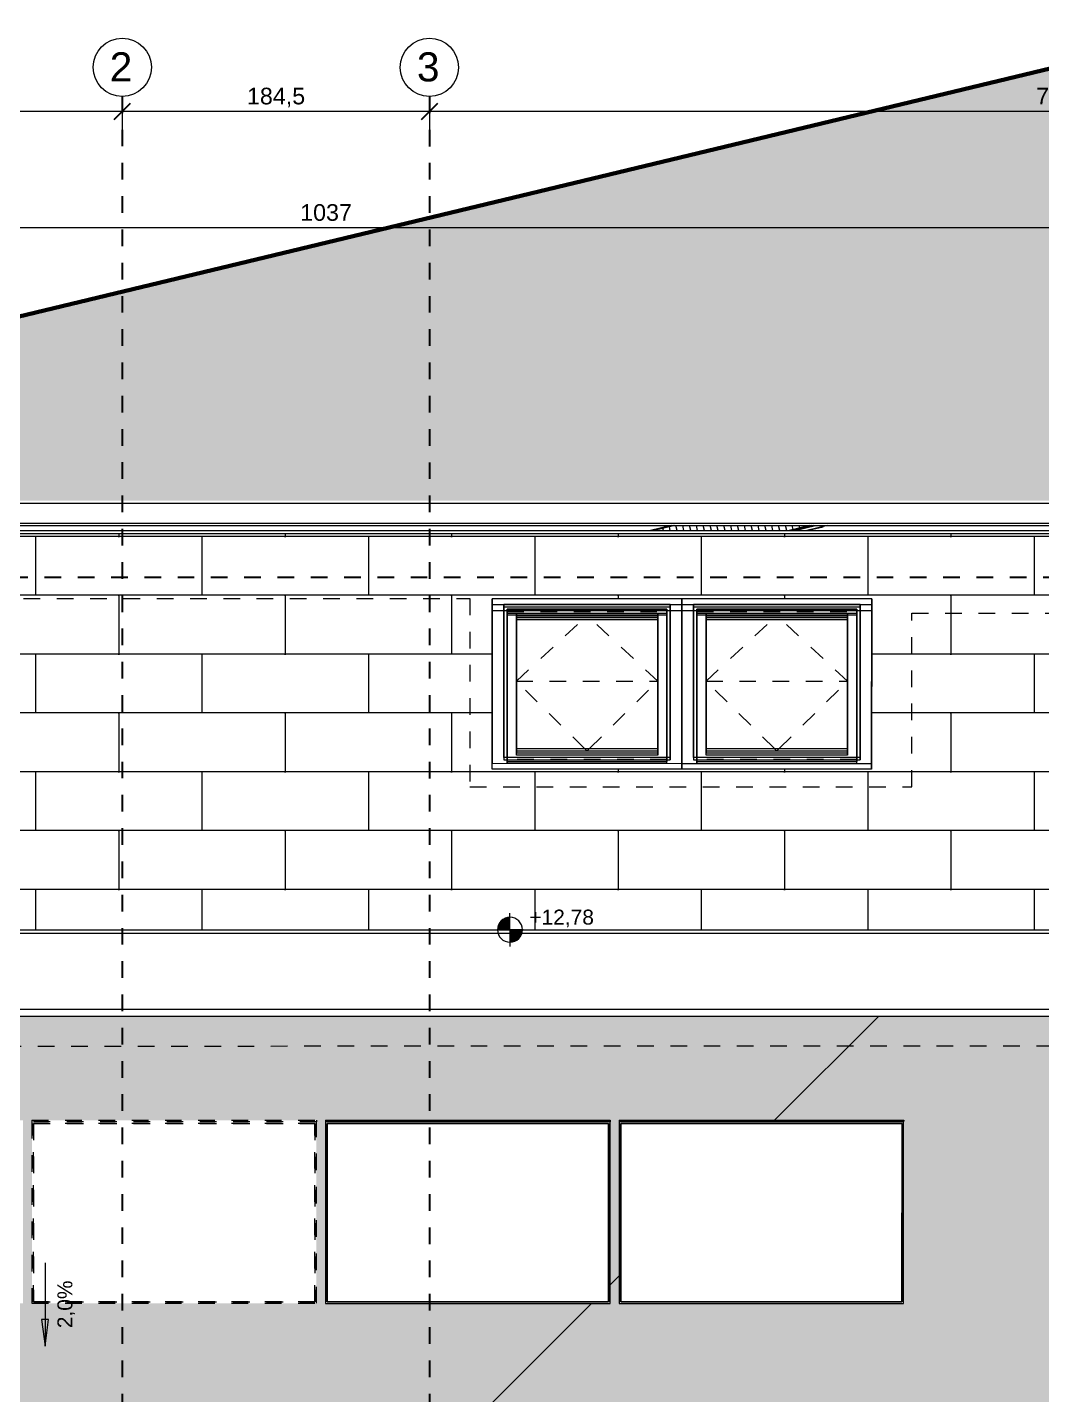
# Model space of a CAD drawing. Header units: metres. Extents: x -67.4 to -27.2, y 43.9 to 89.6.
# Drawn here: x -47.55 to -41.45, y 78.06 to 86.29 of the extents above; entities that cross this region are included whole.
import ezdxf

# ---------------------------------------------------------------- set-up
doc = ezdxf.new("R2010")
doc.units = ezdxf.units.M
for name, pattern in [('Strich', [0.00635, 0.003175, -0.003175]), ('Strich Punkt Mittel', [0.015875, 0.00635, -0.004763, 0, -0.004763]), ('Verdeckt', [0.003, 0.002, -0.001])]:
    doc.linetypes.add(name, pattern=pattern)
for name, color, linetype, lineweight in [('A-DETL-GENF_', 92, 'Continuous', 13), ('A-ROOF-OTLN', 132, 'Continuous', 5), ('A-ROOF-PATT', 132, 'Continuous', 13), ('A_2D', 7, 'Continuous', 13), ('A_Bemassung-50_', 4, 'Continuous', 9), ('A_Bemassung_', 4, 'Continuous', 9), ('A_Beschriftung_', 7, 'Continuous', 9), ('A_Dach', 7, 'Continuous', 13), ('A_Decken', 8, 'Continuous', 13), ('A_Fenster', 7, 'Continuous', 13), ('A_Grundstuecksgrenze', 5, 'Continuous', 70), ('A_Raeume', 7, 'Continuous', 13), ('A_Raeume_', 7, 'Continuous', 5), ('A_Raster_', 1, 'Continuous', 9), ('A_Waende', 7, 'Continuous', 13), ('G-ANNO-DIMS_', 111, 'Continuous', 9), ('M-EQPM', 50, 'Continuous', 5)]:
    doc.layers.add(name, color=color, linetype=linetype, lineweight=lineweight)
doc.styles.add('Arial', font='arial.ttf', dxfattribs={"height": 0.175})
doc.styles.add('Arial_1', font='arial.ttf', dxfattribs={"height": 0.09})
doc.styles.add('Arial_2', font='arial.ttf', dxfattribs={"height": 0.1})
doc.dimstyles.new('WGA-Bemaßung_1', dxfattribs={"dimscale": 0.3048, "dimtxt": 0.102026, "dimasz": 0.328084, "dimexe": 0.246063, "dimexo": 0.0625, "dimgap": 0.04101, "dimtad": 1, "dimdec": 1, "dimlfac": 100, "dimrnd": 0.5, "dimdsep": 46, "dimtxsty": 'Arial_2', "dimblk1": 'OBLIQUE', "dimblk2": 'OBLIQUE', "dimsah": 1, "dimcen": 0.09, "dimdle": 0.246063, "dimazin": 2, "dimtfac": 1, "dimtdec": 4, "dimtix": 1, "dimtmove": 0, "dimatfit": 3, "dimfxl": 0.656168, "dimfxlon": 1, "dimtvp": 1, "dimtolj": 1, "dimtzin": 0, "dimarcsym": 2})

# ---------------------------------------------------------------- blocks, each defined once
blk = doc.blocks.new('Fens_Dach_1tlg1 - KF_1140X1400-4329857-263_PP_DDS_BT2')
at = {"layer": 'A_Fenster'}
for p, q in [((-43.6129, 82.8503), (-43.613, 81.8603)), ((-43.613, 81.825), (-43.6129, 82.8149)), ((-42.4729, 82.8503), (-43.6129, 82.8503)), ((-43.6129, 82.8149), (-43.6129, 82.8503)), ((-43.6129, 82.8149), (-43.5429, 82.8149)), ((-43.543, 81.8957), (-43.5429, 82.8149)), ((-43.5429, 82.8008), (-43.543, 81.8816)), ((-43.5429, 82.8149), (-42.5429, 82.8149)), ((-43.5429, 82.8149), (-43.5429, 82.8008)), ((-42.5429, 82.8149), (-43.5429, 82.8149)), ((-43.5429, 82.8008), (-42.5429, 82.8008)), ((-42.5429, 82.8149), (-42.543, 81.8957)), ((-42.543, 81.8815), (-42.5429, 82.8008)), ((-42.5429, 82.8149), (-42.4729, 82.8149)), ((-42.5429, 82.8008), (-42.5429, 82.8149)), ((-42.473, 81.8603), (-42.4729, 82.8503)), ((-42.4729, 82.8149), (-42.473, 81.825)), ((-42.4729, 82.8503), (-42.4729, 82.8149)), ((-43.523, 81.8957), (-43.5229, 82.7867)), ((-43.523, 81.8957), (-43.5229, 82.7867)), ((-43.5229, 82.7619), (-43.523, 81.8957)), ((-43.5229, 82.7513), (-43.523, 81.8957)), ((-43.5229, 82.7867), (-42.5629, 82.7866)), ((-43.5229, 82.7513), (-43.5229, 82.7867)), ((-43.5229, 82.7867), (-43.5229, 82.7619)), ((-42.5629, 82.7866), (-43.5229, 82.7867)), ((-43.4679, 82.7619), (-43.5229, 82.7619)), ((-42.5629, 82.7513), (-43.5229, 82.7513)), ((-43.4679, 82.7619), (-43.468, 81.9487)), ((-43.468, 81.9342), (-43.4679, 82.7474)), ((-43.4679, 82.7375), (-43.468, 81.9243)), ((-43.468, 81.9243), (-43.4679, 82.723)), ((-43.4679, 82.7474), (-43.4679, 82.7619)), ((-42.6179, 82.7619), (-43.4679, 82.7619)), ((-42.6179, 82.7619), (-43.4679, 82.7619)), ((-43.4679, 82.7474), (-43.4679, 82.7375)), ((-43.4679, 82.7474), (-42.6179, 82.7474)), ((-43.4679, 82.723), (-43.4679, 82.7474)), ((-43.4679, 82.7375), (-42.6179, 82.7375)), ((-42.6179, 82.723), (-43.4679, 82.723)), ((-42.618, 81.9487), (-42.6179, 82.7619)), ((-42.6179, 82.7474), (-42.618, 81.9342)), ((-42.618, 81.9243), (-42.6179, 82.7375)), ((-42.6179, 82.723), (-42.618, 81.9243)), ((-42.5629, 82.7619), (-42.6179, 82.7619)), ((-42.6179, 82.7619), (-42.6179, 82.7474)), ((-42.6179, 82.7375), (-42.6179, 82.7474)), ((-42.6179, 82.7474), (-42.6179, 82.723)), ((-42.5629, 82.7866), (-42.563, 81.8957)), ((-42.5629, 82.7866), (-42.563, 81.8957)), ((-42.563, 81.8957), (-42.5629, 82.7619)), ((-42.563, 81.8957), (-42.5629, 82.7513)), ((-42.5629, 82.7866), (-42.5629, 82.7513)), ((-42.5629, 82.7619), (-42.5629, 82.7866)), ((-42.543, 81.8957), (-43.543, 81.8957)), ((-43.543, 81.8957), (-43.543, 81.8816)), ((-42.563, 81.8957), (-43.523, 81.8957)), ((-43.523, 81.8957), (-43.523, 81.8816)), ((-43.523, 81.8816), (-43.523, 81.8957)), ((-42.563, 81.8957), (-43.523, 81.8957)), ((-43.523, 81.8957), (-43.523, 81.8816)), ((-43.523, 81.8957), (-43.523, 81.8816)), ((-43.468, 81.9098), (-43.468, 81.9487)), ((-43.468, 81.9487), (-42.618, 81.9487)), ((-43.468, 81.9243), (-43.468, 81.9342)), ((-42.618, 81.9342), (-43.468, 81.9342)), ((-43.468, 81.9243), (-42.618, 81.9243)), ((-43.468, 81.9098), (-43.468, 81.9243)), ((-42.618, 81.9098), (-43.468, 81.9098)), ((-42.618, 81.9098), (-42.618, 81.9487)), ((-42.618, 81.9342), (-42.618, 81.9243)), ((-42.618, 81.9243), (-42.618, 81.9098)), ((-42.563, 81.8815), (-42.563, 81.8957)), ((-42.563, 81.8815), (-42.563, 81.8957)), ((-42.563, 81.8957), (-42.563, 81.8815)), ((-42.563, 81.8815), (-42.563, 81.8957)), ((-42.543, 81.8957), (-42.543, 81.8815)), ((-43.613, 81.8603), (-42.473, 81.8603)), ((-43.613, 81.825), (-43.613, 81.8603)), ((-42.473, 81.825), (-43.613, 81.825)), ((-43.543, 81.8816), (-42.543, 81.8815)), ((-43.523, 81.8816), (-43.523, 81.871)), ((-43.523, 81.8603), (-43.523, 81.8816)), ((-43.523, 81.8816), (-43.523, 81.871)), ((-43.523, 81.8816), (-43.523, 81.871)), ((-43.523, 81.871), (-43.523, 81.8603)), ((-43.523, 81.871), (-42.563, 81.8709)), ((-43.523, 81.8603), (-42.563, 81.8603)), ((-42.563, 81.8709), (-42.563, 81.8815)), ((-42.563, 81.8603), (-42.563, 81.8815)), ((-42.563, 81.8815), (-42.563, 81.8709)), ((-42.563, 81.8709), (-42.563, 81.8815)), ((-42.563, 81.8603), (-42.563, 81.8709)), ((-42.473, 81.825), (-42.473, 81.8603))]:
    blk.add_line(p, q, dxfattribs=at)
at = {"layer": 'A_Fenster', "linetype": 'Verdeckt', "lineweight": 5}
for p, q in [((-43.523, 81.8957), (-43.5229, 82.7739)), ((-43.5229, 82.7739), (-42.5629, 82.7739)), ((-43.468, 82.355), (-43.0429, 82.7474)), ((-42.618, 82.3549), (-43.0429, 82.7474)), ((-42.5629, 82.7739), (-42.563, 81.8957)), ((-43.468, 82.355), (-42.618, 82.3549)), ((-43.0576, 81.9487), (-43.468, 82.355)), ((-43.0283, 81.9487), (-42.618, 82.3549)), ((-43.523, 81.883), (-43.523, 81.8957)), ((-43.043, 81.9342), (-43.0576, 81.9487)), ((-43.043, 81.9342), (-43.0283, 81.9487)), ((-42.563, 81.8957), (-42.563, 81.8829)), ((-42.563, 81.8829), (-43.523, 81.883))]:
    blk.add_line(p, q, dxfattribs=at)
blk = doc.blocks.new('Fens_Dach_1tlg1 - KF_1140X1400-V9-263_PP_DDS_BT2')
at = {"layer": 'A_Fenster'}
for p, q in [((-44.753, 81.825), (-44.7529, 82.815)), ((-43.6129, 82.8503), (-44.7529, 82.8503)), ((-44.7529, 82.8503), (-44.7529, 81.8604)), ((-44.7529, 82.815), (-44.7529, 82.8503)), ((-44.7529, 82.815), (-44.6829, 82.815)), ((-44.6829, 82.815), (-43.6829, 82.8149)), ((-44.6829, 81.8957), (-44.6829, 82.815)), ((-44.6829, 82.815), (-44.6829, 82.8008)), ((-43.6829, 82.8149), (-44.6829, 82.815)), ((-44.6829, 82.8008), (-44.6829, 81.8816)), ((-44.6829, 82.8008), (-43.6829, 82.8008)), ((-43.6829, 82.8149), (-43.6129, 82.8149)), ((-43.6829, 82.8149), (-43.6829, 81.8957)), ((-43.6829, 82.8008), (-43.6829, 82.8149)), ((-43.6829, 81.8816), (-43.6829, 82.8008)), ((-43.6129, 82.8149), (-43.613, 81.825)), ((-43.6129, 81.8603), (-43.6129, 82.8503)), ((-43.6129, 82.8503), (-43.6129, 82.8149)), ((-44.6629, 81.8957), (-44.6629, 82.7867)), ((-44.6629, 82.7867), (-43.7029, 82.7867)), ((-44.6629, 82.7513), (-44.6629, 82.7867)), ((-44.6629, 81.8957), (-44.6629, 82.7867)), ((-44.6629, 82.7867), (-44.6629, 82.7619)), ((-43.7029, 82.7867), (-44.6629, 82.7867)), ((-44.6629, 82.7619), (-44.6629, 81.8957)), ((-44.6079, 82.7619), (-44.6629, 82.7619)), ((-43.7029, 82.7513), (-44.6629, 82.7513)), ((-44.6629, 82.7513), (-44.6629, 81.8957)), ((-44.6079, 82.7474), (-44.6079, 82.7619)), ((-43.7579, 82.7619), (-44.6079, 82.7619)), ((-44.6079, 82.7619), (-44.6079, 81.9488)), ((-43.7579, 82.7619), (-44.6079, 82.7619)), ((-44.6079, 81.9343), (-44.6079, 82.7474)), ((-44.6079, 82.7474), (-44.6079, 82.7375)), ((-44.6079, 82.7474), (-43.7579, 82.7474)), ((-44.6079, 82.7231), (-44.6079, 82.7474)), ((-44.6079, 82.7375), (-44.6079, 81.9244)), ((-44.6079, 82.7375), (-43.7579, 82.7375)), ((-44.6079, 81.9244), (-44.6079, 82.7231)), ((-43.7579, 82.723), (-44.6079, 82.7231)), ((-43.7029, 82.7619), (-43.7579, 82.7619)), ((-43.7579, 82.7619), (-43.7579, 82.7474)), ((-43.7579, 81.9487), (-43.7579, 82.7619)), ((-43.7579, 82.7375), (-43.7579, 82.7474)), ((-43.7579, 82.7474), (-43.7579, 81.9342)), ((-43.7579, 82.7474), (-43.7579, 82.723)), ((-43.7579, 81.9243), (-43.7579, 82.7375)), ((-43.7579, 82.723), (-43.7579, 81.9243)), ((-43.7029, 82.7867), (-43.7029, 81.8957)), ((-43.7029, 82.7867), (-43.7029, 82.7513)), ((-43.7029, 82.7867), (-43.7029, 81.8957)), ((-43.7029, 82.7619), (-43.7029, 82.7867)), ((-43.7029, 81.8957), (-43.7029, 82.7619)), ((-43.7029, 81.8957), (-43.7029, 82.7513)), ((-43.6829, 81.8957), (-44.6829, 81.8957)), ((-44.6829, 81.8957), (-44.6829, 81.8816)), ((-43.7029, 81.8957), (-44.6629, 81.8957)), ((-44.6629, 81.8957), (-44.6629, 81.8816)), ((-44.6629, 81.8816), (-44.6629, 81.8957)), ((-43.7029, 81.8957), (-44.6629, 81.8957)), ((-44.6629, 81.8957), (-44.6629, 81.8816)), ((-44.6629, 81.8957), (-44.6629, 81.8816)), ((-44.6079, 81.9099), (-44.6079, 81.9488)), ((-44.6079, 81.9488), (-43.7579, 81.9487)), ((-44.6079, 81.9244), (-44.6079, 81.9343)), ((-43.7579, 81.9342), (-44.6079, 81.9343)), ((-44.6079, 81.9244), (-43.7579, 81.9243)), ((-44.6079, 81.9099), (-44.6079, 81.9244)), ((-43.7579, 81.9099), (-44.6079, 81.9099)), ((-43.7579, 81.9099), (-43.7579, 81.9487)), ((-43.7579, 81.9342), (-43.7579, 81.9243)), ((-43.7579, 81.9243), (-43.7579, 81.9099)), ((-43.7029, 81.8816), (-43.7029, 81.8957)), ((-43.7029, 81.8816), (-43.7029, 81.8957)), ((-43.7029, 81.8957), (-43.7029, 81.8816)), ((-43.7029, 81.8816), (-43.7029, 81.8957)), ((-43.6829, 81.8957), (-43.6829, 81.8816)), ((-44.753, 81.825), (-44.7529, 81.8604)), ((-43.613, 81.825), (-44.753, 81.825)), ((-44.7529, 81.8604), (-43.6129, 81.8603)), ((-44.6829, 81.8816), (-43.6829, 81.8816)), ((-44.6629, 81.8816), (-44.6629, 81.871)), ((-44.6629, 81.8604), (-44.6629, 81.8816)), ((-44.6629, 81.8816), (-44.6629, 81.871)), ((-44.6629, 81.8816), (-44.6629, 81.871)), ((-44.6629, 81.871), (-44.6629, 81.8604)), ((-44.6629, 81.871), (-43.7029, 81.871)), ((-44.6629, 81.8604), (-43.7029, 81.8604)), ((-43.7029, 81.871), (-43.7029, 81.8816)), ((-43.7029, 81.8604), (-43.7029, 81.8816)), ((-43.7029, 81.8816), (-43.7029, 81.871)), ((-43.7029, 81.871), (-43.7029, 81.8816)), ((-43.7029, 81.8604), (-43.7029, 81.871)), ((-43.613, 81.825), (-43.6129, 81.8603))]:
    blk.add_line(p, q, dxfattribs=at)
at = {"layer": 'A_Fenster', "linetype": 'Verdeckt', "lineweight": 5}
for p, q in [((-44.6629, 81.8957), (-44.6629, 82.774)), ((-44.6629, 82.774), (-43.7029, 82.7739)), ((-44.6079, 82.355), (-44.1829, 82.7474)), ((-43.7579, 82.355), (-44.1829, 82.7474)), ((-43.7029, 82.7739), (-43.7029, 81.8957)), ((-44.6079, 82.355), (-43.7579, 82.355)), ((-44.1976, 81.9488), (-44.6079, 82.355)), ((-44.1683, 81.9488), (-43.7579, 82.355)), ((-44.6629, 81.883), (-44.6629, 81.8957)), ((-44.1829, 81.9343), (-44.1976, 81.9488)), ((-44.1829, 81.9343), (-44.1683, 81.9488)), ((-43.7029, 81.8957), (-43.7029, 81.883)), ((-43.7029, 81.883), (-44.6629, 81.883))]:
    blk.add_line(p, q, dxfattribs=at)
blk = doc.blocks.new('Basiswand _ Attika_BLE_0340_0100 - ___-7440517-263_PP_DDS_BT2')
at = {"layer": 'A_Waende'}
for p, q in [((-6.2789, 90.2294), (-7.8816, 86.3872)), ((-6.9591, 89.9497), (-6.2789, 90.2294)), ((-6.9591, 89.9497), (-8.5617, 86.1074)), ((-7.8816, 86.3872), (-8.5617, 86.1074))]:
    blk.add_line(p, q, dxfattribs=at)
blk = doc.blocks.new('Basiswand _ Attika_BLE_0340_0100 - ___-7440598-263_PP_DDS_BT2')
at = {"layer": 'A_Waende'}
for p, q in [((-15.6254, 93.5645), (-15.9051, 94.2447)), ((-15.9051, 94.2447), (-6.2789, 90.2294)), ((-15.6254, 93.5645), (-6.9591, 89.9497)), ((-6.2789, 90.2294), (-6.9591, 89.9497))]:
    blk.add_line(p, q, dxfattribs=at)
blk = doc.blocks.new('Allg_Sollarkollektor - Allg_Sollarkollektor-V37-263_PP_DDS_BT2')
at = {"layer": 'A_2D'}
for p, q in [((-0.855, 0.5457), (0.855, 0.5457)), ((-0.855, 0.5457), (-0.855, 0.5367)), ((0.855, 0.5367), (-0.855, 0.5367)), ((-0.855, 0.5367), (-0.855, -0.5548)), ((0.845, 0.527), (-0.845, 0.527)), ((-0.845, 0.527), (-0.845, -0.5451)), ((-0.845, -0.5451), (-0.845, 0.527)), ((-0.845, 0.527), (0.845, 0.527)), ((0.845, -0.5451), (0.845, 0.527)), ((0.845, 0.527), (0.845, -0.5451)), ((0.855, 0.5457), (0.855, 0.5367)), ((0.855, -0.5548), (0.855, 0.5367)), ((-0.855, -0.5548), (0.855, -0.5548)), ((-0.845, -0.5451), (0.845, -0.5451)), ((0.845, -0.5451), (-0.845, -0.5451))]:
    blk.add_line(p, q, dxfattribs=at)
blk = doc.blocks.new('Allg_Sollarkollektor - Allg_Sollarkollektor-V27-263_PP_DDS_BT2')
at = {"layer": 'A_2D'}
for p, q in [((-0.855, 0.5457), (0.855, 0.5457)), ((-0.855, 0.5457), (-0.855, 0.5367)), ((0.855, 0.5367), (-0.855, 0.5367)), ((-0.855, 0.5367), (-0.855, -0.5548)), ((0.845, 0.527), (-0.845, 0.527)), ((-0.845, 0.527), (-0.845, -0.5451)), ((-0.845, -0.5451), (-0.845, 0.527)), ((-0.845, 0.527), (0.845, 0.527)), ((0.845, -0.5451), (0.845, 0.527)), ((0.845, 0.527), (0.845, -0.5451)), ((0.855, 0.5457), (0.855, 0.5367)), ((0.855, -0.5548), (0.855, 0.5367)), ((-0.855, -0.5548), (0.855, -0.5548)), ((-0.845, -0.5451), (0.845, -0.5451)), ((0.845, -0.5451), (-0.845, -0.5451))]:
    blk.add_line(p, q, dxfattribs=at)
blk = doc.blocks.new('Allg_Sollarkollektor - Allg_Sollarkollektor-V34-263_PP_DDS_BT2')
at = {"layer": 'A_2D', "color": 8, "linetype": 'Strich'}
for p, q in [((-0.855, 0.5457), (0.855, 0.5457)), ((-0.855, 0.5457), (-0.855, 0.5367)), ((0.855, 0.5367), (-0.855, 0.5367)), ((-0.855, 0.5367), (-0.855, -0.5548)), ((0.845, 0.527), (-0.845, 0.527)), ((-0.845, 0.527), (-0.845, -0.5451)), ((-0.845, -0.5451), (-0.845, 0.527)), ((-0.845, 0.527), (0.845, 0.527)), ((0.845, -0.5451), (0.845, 0.527)), ((0.845, 0.527), (0.845, -0.5451)), ((0.855, 0.5457), (0.855, 0.5367)), ((0.855, -0.5548), (0.855, 0.5367)), ((-0.855, -0.5548), (0.855, -0.5548)), ((-0.845, -0.5451), (0.845, -0.5451)), ((0.845, -0.5451), (-0.845, -0.5451))]:
    blk.add_line(p, q, dxfattribs=at)
blk = doc.blocks.new('HLS_Rigol - 20x8cm-9179609-263_PP_DDS_BT2')
at = {"layer": 'M-EQPM'}
for p, q in [((-43.6769, 83.2896), (-43.8014, 83.2596)), ((-42.8233, 83.2896), (-42.9478, 83.2596))]:
    blk.add_line(p, q, dxfattribs=at)
blk = doc.blocks.new('Family - ___-3180367-263_PP_DDS_BT2')
at = {"layer": 'A_Grundstuecksgrenze'}
blk.add_line((-15.6261, 97.0319), (-4.0526, 95.18), dxfattribs=at)
blk = doc.blocks.new('Raster - BS_Achse-112124-263_PP_DDS_BT2')
at = {"layer": 'A_Beschriftung_'}
blk.add_circle((0, 0), 0.0035, dxfattribs=at)
blk = doc.blocks.new('Höhenkoten - 018-55641-263_PP_DDS_BT2')
at = {"layer": 'G-ANNO-DIMS_'}
h = blk.add_hatch(color=256, dxfattribs=at)
edge = h.paths.add_edge_path()
edge.add_line((0, 0), (0, -0.0015))
edge.add_arc((0, 0), 0.0015, 180, 270, ccw=False)
edge.add_line((-0.0015, 0), (0, 0))
h = blk.add_hatch(color=256, dxfattribs=at)
edge = h.paths.add_edge_path()
edge.add_line((0, 0), (0, 0.0015))
edge.add_arc((0, 0), 0.0015, 0, 90, ccw=False)
edge.add_line((0.0015, 0), (0, 0))
for p, q in [((0, 0), (0, 0.002)), ((-0.002, 0), (0.01024, 0)), ((0, 0), (0, -0.002))]:
    blk.add_line(p, q, dxfattribs=at)
blk.add_circle((0, 0), 0.0015, dxfattribs=at)
blk = doc.blocks.new('DIMBLOCK4-263_PP_DDS_BT2')
at = {"layer": 'A_Bemassung-50_', "transparency": 16777216}
for p, q in [((-50.9379, 85.0803), (-50.9379, 85.1553)), ((-40.5679, 85.08), (-40.5679, 85.155)), ((-40.5679, 85.08), (-50.9379, 85.0803)), ((-50.9379, 85.0803), (-50.9379, 84.8803)), ((-40.5679, 85.08), (-40.5679, 84.88))]:
    blk.add_line(p, q, dxfattribs=at)
at = {"layer": 'A_Bemassung-50_', "lineweight": 35, "transparency": 16777216}
for p, q in [((-50.9379, 85.0803), (-50.8879, 85.1303)), ((-40.5679, 85.08), (-40.5179, 85.13)), ((-50.9379, 85.0803), (-50.9879, 85.0303)), ((-40.5679, 85.08), (-40.6179, 85.03))]:
    blk.add_line(p, q, dxfattribs=at)
at = {"layer": 'A_Bemassung-50_', "color": 0, "transparency": 16777216, "insert": (-45.9067, 85.2225), "char_height": 0.1, "width": 0.369177, "attachment_point": 1, "rotation": 359.99828, "line_spacing_factor": 0.941778, "style": 'Arial_2'}
blk.add_mtext('1037', dxfattribs=at)
blk = doc.blocks.new('_Oblique')
at = {"color": 0, "linetype": 'ByBlock', "lineweight": -2}
blk.add_line((-0.5, -0.5), (0.5, 0.5), dxfattribs=at)
blk = doc.blocks.new('DIMBLOCK6-263_PP_DDS_BT2')
at = {"layer": 'A_Bemassung-50_', "transparency": 16777216}
for p, q in [((-45.1301, 85.7801), (-45.1301, 85.8551)), ((-37.6083, 85.7799), (-37.6083, 85.8549)), ((-37.5333, 85.7799), (-45.1301, 85.7801)), ((-45.1301, 85.7801), (-45.1301, 85.5801)), ((-37.6083, 85.7799), (-37.6084, 85.5799))]:
    blk.add_line(p, q, dxfattribs=at)
at = {"layer": 'A_Bemassung-50_', "lineweight": 35, "transparency": 16777216}
for p, q in [((-45.1301, 85.7801), (-45.0801, 85.8301)), ((-37.6083, 85.7799), (-37.5583, 85.8299)), ((-45.1301, 85.7801), (-45.1801, 85.7301)), ((-37.6083, 85.7799), (-37.6583, 85.7299))]:
    blk.add_line(p, q, dxfattribs=at)
at = {"layer": 'A_Bemassung-50_', "color": 0, "transparency": 16777216, "insert": (-41.4846, 85.9223), "char_height": 0.1, "width": 0.276883, "attachment_point": 1, "rotation": 359.99828, "line_spacing_factor": 0.941778, "style": 'Arial_2'}
blk.add_mtext('752', dxfattribs=at)
blk = doc.blocks.new('DIMBLOCK7-263_PP_DDS_BT2')
at = {"layer": 'A_Bemassung-50_', "transparency": 16777216}
for p, q in [((-46.9759, 85.7802), (-46.9759, 85.8552)), ((-45.1301, 85.7801), (-45.1301, 85.8551)), ((-45.1301, 85.7801), (-46.9759, 85.7802)), ((-46.9759, 85.7802), (-46.9759, 85.5802)), ((-45.1301, 85.7801), (-45.1301, 85.5801))]:
    blk.add_line(p, q, dxfattribs=at)
at = {"layer": 'A_Bemassung-50_', "lineweight": 35, "transparency": 16777216}
for p, q in [((-46.9759, 85.7802), (-46.9259, 85.8302)), ((-45.1301, 85.7801), (-45.0801, 85.8301)), ((-46.9759, 85.7802), (-47.0259, 85.7302)), ((-45.1301, 85.7801), (-45.1801, 85.7301))]:
    blk.add_line(p, q, dxfattribs=at)
at = {"layer": 'A_Bemassung-50_', "color": 0, "transparency": 16777216, "insert": (-46.2264, 85.9225), "char_height": 0.1, "width": 0.416266, "attachment_point": 1, "rotation": 359.99828, "line_spacing_factor": 0.941778, "style": 'Arial_2'}
blk.add_mtext('184,5', dxfattribs=at)
blk = doc.blocks.new('DIMBLOCK8-263_PP_DDS_BT2')
at = {"layer": 'A_Bemassung-50_', "transparency": 16777216}
for p, q in [((-54.1037, 85.7804), (-54.1037, 85.8554)), ((-46.9759, 85.7802), (-46.9759, 85.8552)), ((-46.9759, 85.7802), (-54.1037, 85.7804)), ((-54.1037, 85.7804), (-54.1037, 85.5804)), ((-46.9759, 85.7802), (-46.9759, 85.5802))]:
    blk.add_line(p, q, dxfattribs=at)
at = {"layer": 'A_Bemassung-50_', "lineweight": 35, "transparency": 16777216}
for p, q in [((-54.1037, 85.7804), (-54.0537, 85.8304)), ((-46.9759, 85.7802), (-46.9259, 85.8302)), ((-54.1037, 85.7804), (-54.1537, 85.7304)), ((-46.9759, 85.7802), (-47.0259, 85.7302))]:
    blk.add_line(p, q, dxfattribs=at)
at = {"layer": 'A_Bemassung-50_', "color": 0, "transparency": 16777216, "insert": (-50.6552, 85.9226), "char_height": 0.1, "width": 0.276883, "attachment_point": 1, "rotation": 359.99828, "line_spacing_factor": 0.941778, "style": 'Arial_2'}
blk.add_mtext('713', dxfattribs=at)

msp = doc.modelspace()

# ---------------------------------------------------------------- hatches: boundary and pattern name
at = {"layer": 'A-DETL-GENF_'}
h = msp.add_hatch(color=7, dxfattribs=at)
h.paths.add_polyline_path([(-37.2094, 50.4997), (-33.0321, 52.2908), (-32.3006, 52.5901), (-32.3006, 86.2856), (-40.3262, 86.2856), (-51.7543, 83.5316), (-52.9825, 83.4399), (-37.2998, 83.4394), (-37.3, 76.7084), (-35.3481, 76.7084), (-35.3483, 72.5684), (-36.6454, 72.5684), (-36.6455, 69.4084), (-35.3483, 69.4084), (-35.3486, 66.2479), (-36.8431, 66.2479), (-36.8433, 62.6084), (-35.3486, 62.6084), (-35.3486, 59.4684), (-37.1979, 59.4684), (-37.1981, 52.9883), (-37.2094, 52.9883), (-37.2094, 50.5106)])
h.paths.add_polyline_path([(-34.7775, 63.9716), (-35.2976, 63.9716), (-35.0375, 64.2317), (-34.9064, 64.1006)])
at = {"layer": 'A-ROOF-PATT', "lineweight": 5}
h = msp.add_hatch(dxfattribs=at)
h.set_pattern_fill('FP_14', color=256, style=0, pattern_type=2)
h.set_pattern_definition([(179.998, (-1.999, 41.856), (-1.000025, -0.707075), [1, 0]), (179.998, (-1.999, 41.502), (-1.000025, -0.707075), [1, 0]), (269.998, (-2.499, 42.209), (0.999975, -0.707145), [0.35355, -0.35355]), (269.998, (-2.999, 41.856), (0.999975, -0.707145), [0.35355, -0.35355])])
h.paths.add_polyline_path([(-40.568, 80.8395), (-40.5681, 80.8416), (-50.938, 80.8419), (-50.9379, 80.8398), (-40.5681, 80.8395)])
h.paths.add_polyline_path([(-40.568, 80.8595), (-40.5681, 83.2395), (-50.9379, 83.2398), (-50.9379, 80.8598), (-40.5681, 80.8595)])
h.paths.add_polyline_path([(-42.473, 81.825), (-44.753, 81.8251), (-44.7529, 82.8503), (-42.4729, 82.8503), (-42.473, 81.825)])
h.paths.add_polyline_path([(-47.918, 81.8251), (-50.198, 81.8252), (-50.1979, 82.8505), (-47.9179, 82.8504), (-47.918, 81.8605)])
h = msp.add_hatch(dxfattribs=at)
h.set_pattern_fill('FP_9', color=256, style=0, pattern_type=2)
h.set_pattern_definition([(228.007, (0.18288, 0.29336), (-2.0318916186, -2.2854183216), [0.03417, -3.383]), (184.969, (0.16002, 0.26796), (3.0484561691, 0.2540019391), [0.05864, -5.805]), (132.516, (0.1016, 0.26288), (2.5403073697, -2.7937891523), [0.04134, -4.093]), (267.273, (0.00254, 0.1994), (0.253996185, 5.0786668393), [0.05339, -5.286]), (292.838, (0, 0.14607), (-1.2698527249, 3.0470029274), [0.05235, -5.183]), (357.274, (0.02032, 0.09782), (-5.07967014, 0.2539551053), [0.0534, -5.287]), (37.689, (0.07366, 0.09528), (-3.3023081407, -2.5397638277), [0.07061, -6.991]), (72.252, (0.12954, 0.13845), (1.778005175, 5.5869097272), [0.06666, -6.599]), (121.435, (0.14986, 0.20194), (-2.0322483687, 3.3017026713), [0.05357, -5.304]), (175.237, (0.12192, 0.24765), (2.793562267, -0.253928434), [0.06117, -2.997]), (222.392, (0.06096, 0.25273), (-3.04766884196, -2.7931589737), [0.0791, -7.831]), (138.82, (0.254, 0.19686), (-1.777671267, 1.5233964025), [0.027, -2.673]), (171.471, (0.23368, 0.21463), (3.3021888525, -0.5079247348), [0.05137, -5.085]), (224.994, (0.18288, 0.22225), (1.7e-06, -0.25395033), [0.03592, -0.32326]), (203.194, (0.1651, 0.25273), (1.269649148, 0.507732472), [0.01934, -1.915]), (291.805, (0.14732, 0.24511), (-0.253991689, 0.761853061), [0.02735, -1.34]), (30.959, (0.15748, 0.21971), (0.762001806, 0.507900117), [0.04443, -1.437]), (161.569, (0.19558, 0.24257), (0.50799946, -0.25394648), [0.03213, -0.77107]), (16.386, (0, 0.24511), (2.5402409495, 0.7618958376), [0.04501, -4.456]), (70.343, (0.04318, 0.2578), (-1.0158409634, -2.7930526678), [0.03775, -3.738]), (293.203, (0.19558, 0.29336), (-0.507931902, 1.269569378), [0.03868, -1.895]), (343.614, (0.21082, 0.2578), (-2.5402409495, 0.7618958376), [0.04501, -4.456]), (339.448, (0, 0.08766), (-1.269562447, 0.507723815), [0.0434, -2.127]), (294.779, (0.04064, 0.07242), (-1.270170545, 2.793875891), [0.03636, -3.6]), (66.797, (0.19812, 0.03941), (0.507931902, 1.269569378), [0.03868, -1.895]), (17.351, (0.21336, 0.07496), (-3.3023008244, -1.015905403), [0.04258, -4.215]), (69.44, (0.07366, 0.03941), (-0.507910437, -1.269488031), [0.0217, -2.148]), (101.312, (0.18288, 0.03941), (-0.25401686, 1.015909677), [0.01295, -1.282]), (165.966, (0.18034, 0.05211), (0.762001095, -0.25395347), [0.05236, -0.99489]), (186.008, (0.12954, 0.0648), (2.540368142, 0.2539986755), [0.04853, -4.804]), (303.695, (0.15748, 0.19686), (-0.25399657, 0.50789492), [0.03663, -0.87906]), (353.159, (0.1778, 0.16638), (4.3182463913, -0.5078916343), [0.06396, -6.332]), (60.941, (0.2413, 0.15876), (-1.015812906, -1.777341202), [0.02615, -2.589]), (90, (0.254, 0.18162), (-0.254, 0.25395), [0.01524, -0.23871]), (120.261, (0.12446, 0.07242), (1.015775651, -1.7772852853), [0.03528, -3.493]), (48.007, (0.10668, 0.1029), (2.0318916186, 2.2854183216), [0.06834, -3.349]), (0, (0.1524, 0.1537), (0.254, 0.25395), [0.06604, -0.18796]), (325.31, (0.21844, 0.15369), (-2.5398141737, 1.7775269018), [0.04016, -3.976]), (254.052, (0.25146, 0.13083), (-0.253856876, -1.015327533), [0.03698, -1.812]), (207.641, (0.2413, 0.09528), (-4.8256903689, -2.5392983613), [0.06021, -5.961]), (175.427, (0.18796, 0.06734), (-3.3022641056, 0.2539653403), [0.0637, -6.307])])
h.paths.add_polyline_path([(-48.2082, 75.8314), (-48.2081, 76.3015), (-46.9381, 76.3015), (-46.9381, 75.8316), (-46.147, 76.6228), (-47.519, 76.6228), (-47.519, 77.7234), (-45.809, 77.7234), (-45.809, 76.9608), (-45.7549, 77.0149), (-45.7549, 77.7233), (-45.0465, 77.7233), (-44.1565, 78.6134), (-45.7549, 78.6135), (-45.7548, 79.714), (-44.0448, 79.714), (-44.0448, 78.7251), (-43.9907, 78.7792), (-43.9907, 79.714), (-43.0561, 79.714), (-42.4305, 80.3396), (-50.438, 80.3395), (-50.438, 78.061), (-49.2831, 76.9062), (-49.2831, 77.7234), (-47.5731, 77.7234), (-47.5732, 76.6228), (-48.9997, 76.6228), (-48.2082, 75.8314)])
h.paths.add_polyline_path([(-49.2831, 78.6136), (-49.2831, 79.7141), (-47.5731, 79.7141), (-47.5731, 78.6135), (-49.2731, 78.6136)])
h.paths.add_polyline_path([(-47.519, 78.6135), (-47.5189, 79.7141), (-45.8089, 79.7141), (-45.809, 78.6135), (-47.509, 78.6135)])
h = msp.add_hatch(dxfattribs=at)
h.set_pattern_fill('FP_11', color=256, style=0, pattern_type=2)
h.set_pattern_definition([(228.018, (0.17316, 0.254), (-2.0314528123, -2.2858083747), [0.03417, -3.383]), (184.971, (0.15031, 0.2286), (3.0474510622, 0.2540216987), [0.05863, -5.804]), (132.505, (0.0919, 0.22352), (2.5397709538, -2.7942768048), [0.04134, -4.093]), (267.274, (-0.00714, 0.16002), (0.2539551053, 5.07967014), [0.0534, -5.287]), (292.83, (-0.00968, 0.10668), (-1.2698152688, 3.0481018627), [0.05236, -5.184]), (357.273, (0.01064, 0.05842), (-5.0786668393, 0.253996185), [0.05339, -5.286]), (37.7, (0.06397, 0.05588), (-3.301035372, -2.5397783393), [0.07061, -6.99]), (72.259, (0.11983, 0.09906), (1.7776368311, 5.5880763064), [0.06667, -6.6]), (121.425, (0.14015, 0.16256), (-2.0316720819, 3.3020573153), [0.05358, -5.304]), (175.235, (0.11222, 0.20828), (2.7935534013, -0.254025948), [0.06116, -2.997]), (222.403, (0.05127, 0.21336), (-3.0471325378, -2.7937440326), [0.0791, -7.831]), (138.808, (0.24427, 0.15748), (-1.7773521685, 1.5237686836), [0.027, -2.673]), (171.468, (0.22395, 0.17526), (3.3011733199, -0.5079492745), [0.05136, -5.084]), (225.006, (0.17316, 0.18288), (5.4e-06, -0.25399983), [0.03592, -0.32326]), (203.203, (0.15539, 0.21336), (1.269569378, 0.507931902), [0.01934, -1.915]), (291.797, (0.13761, 0.20574), (-0.253942868, 0.76200551), [0.02736, -1.34]), (30.969, (0.14777, 0.18034), (0.761847982, 0.508005658), [0.04443, -1.436]), (161.562, (0.18586, 0.2032), (0.50789886, -0.25399589), [0.03212, -0.77095]), (16.393, (-0.00968, 0.20574), (2.539188499, 0.7619239566), [0.045, -4.455]), (70.35, (0.03349, 0.21844), (-1.015826576, -2.7941218824), [0.03776, -3.738]), (293.194, (0.18586, 0.254), (-0.507732472, 1.269649148), [0.03869, -1.896]), (343.607, (0.2011, 0.21844), (-2.539188499, 0.7619239566), [0.045, -4.455]), (339.44, (-0.00968, 0.04826), (-1.269488031, 0.507910437), [0.0434, -2.126]), (294.771, (0.03095, 0.03302), (-1.269780434, 2.794053213), [0.03637, -3.6]), (66.806, (0.1884, 0), (0.507732472, 1.269649148), [0.03869, -1.896]), (17.357, (0.20364, 0.03556), (-3.3012399564, -1.015952889), [0.04257, -4.214]), (69.448, (0.06397, 0), (-0.507723815, -1.269562447), [0.0217, -2.148]), (101.308, (0.17316, 0), (-0.25393613, 1.015929369), [0.01295, -1.282]), (165.961, (0.17062, 0.0127), (0.761850388, -0.25399813), [0.05235, -0.99472]), (186.01, (0.11983, 0.0254), (2.5393647706, 0.2539826489), [0.04852, -4.803]), (303.685, (0.14777, 0.15748), (-0.253946744, 0.50799749), [0.03663, -0.87912]), (353.156, (0.16809, 0.127), (4.3172269179, -0.50799857), [0.06394, -6.33]), (60.95, (0.23157, 0.11938), (-1.016019282, -1.77837494), [0.02615, -2.589]), (90, (0.24427, 0.14224), (-0.25395, 0.254), [0.01524, -0.23876]), (120.251, (0.11476, 0.03302), (1.0159692298, -1.7783263712), [0.03528, -3.493]), (48.018, (0.09698, 0.0635), (2.0314528123, 2.2858083747), [0.06834, -3.349]), (0, (0.1427, 0.1143), (0.25395, 0.254), [0.06603, -0.18792]), (325.299, (0.20872, 0.1143), (-2.5394728662, 1.7780144784), [0.04016, -3.975]), (254.058, (0.24173, 0.09144), (-0.25403483, -1.016312904), [0.03698, -1.812]), (207.651, (0.23157, 0.05588), (-4.8252471042, -2.5401405645), [0.06021, -5.96]), (175.425, (0.17824, 0.02794), (-3.3012584247, 0.2540008469), [0.06369, -6.305])])
h.paths.add_polyline_path([(-37.8282, 75.1972), (-37.8281, 76.1763), (-41.0481, 76.1764), (-41.0481, 80.3395), (-42.4306, 80.3395), (-43.0561, 79.7139), (-42.2807, 79.714), (-42.2807, 78.6134), (-43.9907, 78.6134), (-43.9907, 78.7792), (-44.0449, 78.7251), (-44.0449, 78.6134), (-44.1565, 78.6134), (-45.0466, 77.7233), (-44.0449, 77.7233), (-44.0449, 76.6227), (-45.7549, 76.6228), (-45.7549, 77.0149), (-45.809, 76.9608), (-45.809, 76.6228), (-46.147, 76.6228), (-46.9382, 75.8315), (-46.9382, 75.2714), (-47.4982, 75.2714), (-47.4982, 75.1974), (-42.573, 75.1973), (-42.5729, 76.7917), (-41.4724, 76.7917), (-41.4724, 75.1973), (-37.8288, 75.1972)])
at = {"layer": 'A_2D', "lineweight": 5}
h = msp.add_hatch(dxfattribs=at)
h.set_pattern_fill('FP_19', color=256, style=0, pattern_type=2)
h.set_pattern_definition([(202.639, (-31.191, 80.331), (0.01924618, -0.04614742), []), (292.639, (-31.191, 80.331), (0.04614742, 0.01924618), [])])
h.paths.add_polyline_path([(-42.9606, 83.2596), (-42.8361, 83.2896), (-42.8448, 83.2895), (-42.9691, 83.2596)])
at = {"layer": 'G-ANNO-DIMS_'}
msp.add_hatch(color=256, dxfattribs=at).paths.add_polyline_path([(-47.44, 78.3567), (-47.4191, 78.5155), (-47.4609, 78.5155)])
at = {"layer": 'M-EQPM'}
h = msp.add_hatch(dxfattribs=at)
h.set_pattern_fill('FP_18', color=256, style=0, pattern_type=2)
h.set_pattern_definition([(103.549, (-33.024, 85.127), (-0.0388868, -0.00937107), [])])
h.paths.add_polyline_path([(-42.9691, 83.2596), (-42.8445, 83.2896), (-43.6559, 83.2895), (-43.7801, 83.2596), (-43.0603, 83.2596)])

# ---------------------------------------------------------------- linework, layer by layer
at = {"layer": 'A-ROOF-OTLN'}
for p, q in [((-50.9379, 83.4248), (-40.4136, 83.4245)), ((-50.9379, 83.3048), (-40.4136, 83.3045)), ((-50.9379, 83.2898), (-40.4136, 83.2895))]:
    msp.add_line(p, q, dxfattribs=at)
at = {"layer": 'A_2D'}
msp.add_line((-42.9352, 83.2596), (-42.8107, 83.2896), dxfattribs=at)
at = {"layer": 'A_2D', "linetype": 'Verdeckt'}
for p, q in [((-47.7683, 82.8517), (-44.8873, 82.8516)), ((-44.8873, 82.8516), (-44.8874, 81.7193)), ((-42.231, 81.7192), (-42.231, 82.7638)), ((-42.231, 82.7638), (-40.6918, 82.7638)), ((-44.8874, 81.7193), (-42.231, 81.7192)), ((-50.2824, 80.1594), (-41.2254, 80.1622))]:
    msp.add_line(p, q, dxfattribs=at)
at = {"layer": 'A_Dach'}
for p, q in [((-40.5679, 83.2395), (-50.9379, 83.2398)), ((-44.753, 81.825), (-44.7529, 82.815)), ((-44.7529, 82.815), (-43.6129, 82.8149)), ((-43.6129, 82.8149), (-42.4729, 82.8149)), ((-42.4729, 82.8149), (-42.473, 81.825)), ((-44.7529, 82.7796), (-43.6129, 82.7796)), ((-43.6129, 82.7796), (-42.4729, 82.7796)), ((-42.473, 81.825), (-44.753, 81.825)), ((-50.938, 80.8398), (-40.568, 80.8395)), ((-43.0561, 79.7139), (-42.4305, 80.3396)), ((-44.0449, 78.7251), (-43.9907, 78.7792)), ((-45.0466, 77.7233), (-44.1565, 78.6134))]:
    msp.add_line(p, q, dxfattribs=at)
at = {"layer": 'A_Decken'}
msp.add_line((-42.7379, 83.2896), (-42.8624, 83.2596), dxfattribs=at)
at = {"layer": 'A_Raeume', "color": 8, "linetype": 'Verdeckt'}
for p, q in [((-42.8624, 83.2596), (-42.7379, 83.2896)), ((-41.008, 80.3795), (-50.478, 80.3798))]:
    msp.add_line(p, q, dxfattribs=at)
at = {"layer": 'A_Raeume_', "flags": 128}
msp.add_lwpolyline([(-41.0081, 76.2164), (-41.008, 80.3795), (-50.478, 80.3798), (-50.4782, 75.5966), (-51.6424, 75.6095), (-51.6612, 48.3108), (-41.7549, 49.0039), (-40.2988, 49.6284), (-40.2986, 55.9085), (-37.7888, 55.9085), (-37.7881, 76.2163)], close=True, dxfattribs=at)
at = {"layer": 'A_Raster_', "linetype": 'Strich Punkt Mittel', "lineweight": 35}
for p, q in [((-46.9759, 85.8702), (-46.9771, 46.5269)), ((-45.1301, 85.8701), (-45.1313, 46.5268)), ((-56.2428, 82.98), (-31.5658, 82.9792))]:
    msp.add_line(p, q, dxfattribs=at)
at = {"layer": 'A_Waende'}
msp.add_line((-50.9579, 83.2598), (-40.5679, 83.2595), dxfattribs=at)
at = {"layer": 'G-ANNO-DIMS_'}
for p, q in [((-44.5669, 80.8596), (-44.6465, 80.8596)), ((-47.44, 78.8567), (-47.44, 78.3567)), ((-47.4191, 78.5155), (-47.4609, 78.5155)), ((-47.4609, 78.5155), (-47.44, 78.3567)), ((-47.44, 78.3567), (-47.4191, 78.5155))]:
    msp.add_line(p, q, dxfattribs=at)
at = {"layer": 'M-EQPM'}
for p, q in [((-43.6769, 83.2896), (-43.8014, 83.2596)), ((-43.6641, 83.2896), (-43.7886, 83.2596)), ((-43.6555, 83.2896), (-43.7801, 83.2596)), ((-42.8445, 83.2896), (-42.9691, 83.2596)), ((-42.8361, 83.2896), (-42.9606, 83.2596)), ((-42.8233, 83.2896), (-42.9478, 83.2596))]:
    msp.add_line(p, q, dxfattribs=at)

# ---------------------------------------------------------------- block references
at = {"layer": 'A_2D', "color": 8, "linetype": 'Strich', "rotation": 359.9982758787938}
msp.add_blockref('Allg_Sollarkollektor - Allg_Sollarkollektor-V34-263_PP_DDS_BT2', (-46.664, 79.1683), dxfattribs=at)
at = {"layer": 'A_2D', "rotation": 359.9982758787938}
for name, p in [('Allg_Sollarkollektor - Allg_Sollarkollektor-V27-263_PP_DDS_BT2', (-44.8998, 79.1682)), ('Allg_Sollarkollektor - Allg_Sollarkollektor-V37-263_PP_DDS_BT2', (-43.1357, 79.1682))]:
    msp.add_blockref(name, p, dxfattribs=at)
at = {"layer": 'A_Beschriftung_', "xscale": 49.99999999999998, "yscale": 49.99999999999998, "zscale": 49.99999999999998, "rotation": 179.9982758785824}
for p in [(-46.9759, 86.0452), (-45.1301, 86.0451)]:
    msp.add_blockref('Raster - BS_Achse-112124-263_PP_DDS_BT2', p, dxfattribs=at)
at = {"layer": 'A_Fenster'}
for name in ['Fens_Dach_1tlg1 - KF_1140X1400-V9-263_PP_DDS_BT2', 'Fens_Dach_1tlg1 - KF_1140X1400-4329857-263_PP_DDS_BT2']:
    msp.add_blockref(name, (0, 0), dxfattribs=at)
at = {"layer": 'A_Grundstuecksgrenze', "rotation": 22.64000000000043}
msp.add_blockref('Family - ___-3180367-263_PP_DDS_BT2', (0, 0), dxfattribs=at)
at = {"layer": 'A_Waende', "rotation": 22.64000000000043}
for name in ['Basiswand _ Attika_BLE_0340_0100 - ___-7440598-263_PP_DDS_BT2', 'Basiswand _ Attika_BLE_0340_0100 - ___-7440517-263_PP_DDS_BT2']:
    msp.add_blockref(name, (0, 0), dxfattribs=at)
at = {"layer": 'G-ANNO-DIMS_', "extrusion": (0, 0, -1), "xscale": 49.99999999999999, "yscale": 49.99999999999999, "zscale": 49.99999999999999, "rotation": 180}
msp.add_blockref('Höhenkoten - 018-55641-263_PP_DDS_BT2', (44.6465, 80.8596), dxfattribs=at)
at = {"layer": 'M-EQPM'}
msp.add_blockref('HLS_Rigol - 20x8cm-9179609-263_PP_DDS_BT2', (0, 0), dxfattribs=at)

# ---------------------------------------------------------------- texts
at = {"layer": 'A_Beschriftung_', "char_height": 0.175, "width": 0.168354, "attachment_point": 1, "style": 'Arial'}
for s, insert in [('2', (-47.0512, 86.1356)), ('3', (-45.2054, 86.1355))]:
    msp.add_mtext(s, dxfattribs=dict(at, insert=insert))
at = {"layer": 'G-ANNO-DIMS_', "insert": (-44.5298, 80.9807), "char_height": 0.09, "width": 0.463866, "attachment_point": 1, "line_spacing_factor": 0.941778, "style": 'Arial_1'}
msp.add_mtext('+12,78', dxfattribs=at)
at = {"layer": 'G-ANNO-DIMS_', "insert": (-47.3656, 78.464), "char_height": 0.09, "width": 0.342666, "attachment_point": 1, "rotation": 90, "line_spacing_factor": 0.941778, "style": 'Arial_1'}
msp.add_mtext('2,0%', dxfattribs=at)

# ---------------------------------------------------------------- dimensions: what is measured, and where the dimension line sits
at = {"layer": 'A_Bemassung_'}
for base, p1, p2, override, picture, middle in [((-54.1037, 85.7804), (-46.9759, 85.5802), (-54.1037, 85.5804), {"dimpost": '<>', "dimfxl": 7.127768}, 'DIMBLOCK8-263_PP_DDS_BT2', (-50.5398, 85.8439)), ((-46.9759, 85.7802), (-45.1301, 85.5801), (-46.9759, 85.5802), {"dimpost": '<>', "dimfxl": 1.845804}, 'DIMBLOCK7-263_PP_DDS_BT2', (-46.053, 85.8437)), ((-45.1301, 85.7801), (-37.6084, 85.5799), (-45.1301, 85.5801), {"dimpost": '<>', "dimfxl": 7.52176}, 'DIMBLOCK6-263_PP_DDS_BT2', (-41.3692, 85.8436)), ((-50.9379, 85.0803), (-40.5679, 84.88), (-50.9379, 84.8803), {"dimpost": '<>', "dimfxl": 10.37}, 'DIMBLOCK4-263_PP_DDS_BT2', (-45.7529, 85.1437))]:
    dim = msp.add_linear_dim(base=base, p1=p1, p2=p2, angle=359.99828, dimstyle='WGA-Bemaßung_1', override=override, dxfattribs=at)
    dim.commit()
    dim.dimension.update_dxf_attribs({"geometry": picture, "text_midpoint": middle})

doc.saveas('drawing.dxf')
